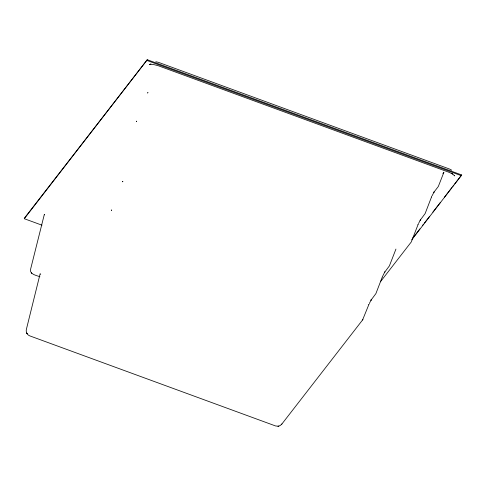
<?xml version="1.0" encoding="UTF-8"?>
<svg xmlns="http://www.w3.org/2000/svg" width="486" height="486" viewBox="0 0 486 486"><rect width="100%" height="100%" fill="white"/><g stroke="black" fill="none" stroke-linecap="round" stroke-linejoin="round"><path stroke-width="0.73" d="M41.984 225.194L24.3 218.712L24.549 217.941L147.27 59.723L461.7 174.96L411.715 239.859M24.3 218.712L147.27 59.723M368.813 304.673L368.935 304.358L362.58 319.97M382.318 276.953L382.439 276.637L375.897 293.599L370.927 300.275L369.311 303.586M418.021 224.69L418.142 224.374L411.296 241.937L380.435 281.765M431.532 196.97L431.653 196.654L425.104 213.615L420.135 220.292L418.519 223.603M382.822 275.866L384.633 272.281L389.401 265.878L395.944 249.069M432.03 195.882L434.101 191.927L433.646 192.571L438.323 186.484L443.925 172.202L442.898 173.636M278.6 426.131L280.197 425.529L281.953 423.913M412.887 237.885L419.861 228.894M422.65 225.297L423.579 224.101M424.509 222.904L429.624 216.313M432.88 212.115L440.316 202.528M444.502 197.134L451.937 187.541M452.867 186.345L453.796 185.148M454.726 183.945L461.7 174.96M281.613 424.357L362.914 319.533M149.402 64.51L150.939 63.836M149.749 64.359L149.421 64.468L152.932 64.365L158.144 65.689L448.882 172.244L452.563 173.958L451.439 173.344M40.739 274.335L40.168 273.654L26.378 329.35C25.655 331.999 27.216 334.982 29.81 335.887L275.55 425.949L278.186 426.204M277.949 426.252L278.909 426.076M155.824 61.728L158.57 62.39L449.307 168.946L451.725 170.179M147.021 60.495L461.451 175.732M39.882 276.765C36.924 275.44 29.591 274.56 30.509 269.536L44.348 214.35L44.42 214.848M452.332 173.836L454.732 175.92L454.343 175.373M31.286 272.81L31.857 273.381M26.833 333.244L27.173 333.809L26.718 333.044M384.693 272.19L384.493 272.518L384.894 271.911L384.693 272.19M420.396 219.933L420.196 220.261L420.59 219.648L420.396 219.933M371.189 299.917L370.988 300.239L371.383 299.631L371.189 299.917M147.683 92.941L147.896 92.656L147.683 92.941M136.432 121.494L136.645 121.208L136.432 121.494M122.618 181.776L122.824 181.491L122.618 181.776M111.367 210.323L111.573 210.037L111.367 210.323"/></g></svg>
